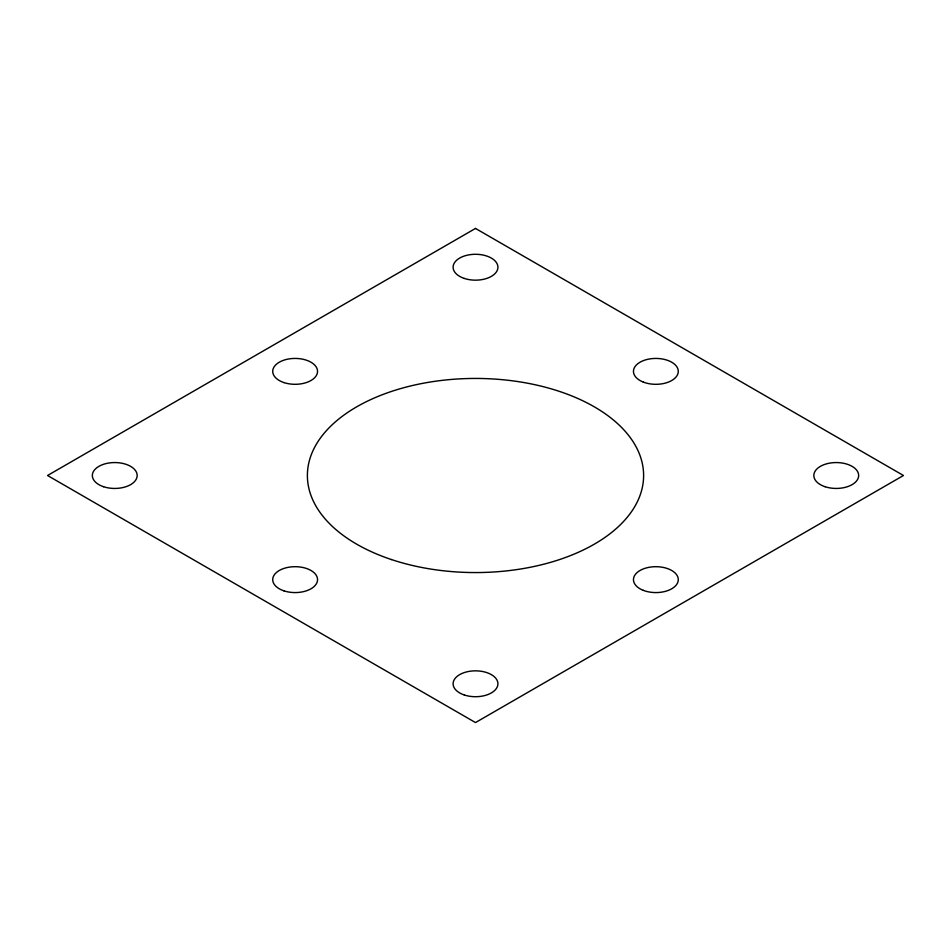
<?xml version="1.0" encoding="UTF-8"?>
<svg xmlns="http://www.w3.org/2000/svg" width="951" height="951" viewBox="0 0 951 951"><rect width="100%" height="100%" fill="white"/><g stroke="black" fill="none" stroke-linecap="round" stroke-linejoin="round"><path stroke-width="1.43" d="M475.5 228.43L47.55 475.5L475.5 722.57L903.45 475.5L475.5 228.43M464.29 278.429A22.42 12.945 0 0 0 497.92 267.231A22.42 12.945 0 0 0 464.29 256.021A22.42 12.945 0 0 0 464.29 278.429M825.04 486.71A22.42 12.945 0 0 0 858.658 475.5A22.42 12.945 0 0 0 825.04 464.29A22.42 12.945 0 0 0 825.04 486.71M103.54 486.71A22.42 12.945 0 0 0 137.17 475.5A22.42 12.945 0 0 0 103.552 464.29A22.42 12.945 0 0 0 103.54 486.71M464.29 694.979A22.42 12.945 0 0 0 497.92 683.781A22.42 12.945 0 0 0 464.29 672.571A22.42 12.945 0 0 0 464.29 694.979M643.304 382.088A22.42 12.945 0 0 0 678.229 372.293A22.42 12.945 0 0 0 646.074 359.728A22.42 12.945 0 0 0 643.304 382.088M283.921 590.844A22.42 12.945 0 0 0 317.551 579.635A22.42 12.945 0 0 0 283.921 568.425A22.42 12.945 0 0 0 283.921 590.844M283.921 382.575A22.42 12.945 0 0 0 317.539 371.365A22.42 12.945 0 0 0 283.921 360.156A22.42 12.945 0 0 0 283.921 382.575M643.304 590.357A22.42 12.945 0 0 0 678.229 580.562A22.42 12.945 0 0 0 646.074 567.997A22.42 12.945 0 0 0 643.304 590.357M391.443 559.557A168.113 97.061 0 0 0 643.613 475.5A168.113 97.061 0 0 0 391.443 391.443A168.113 97.061 0 0 0 391.443 559.557"/></g></svg>
